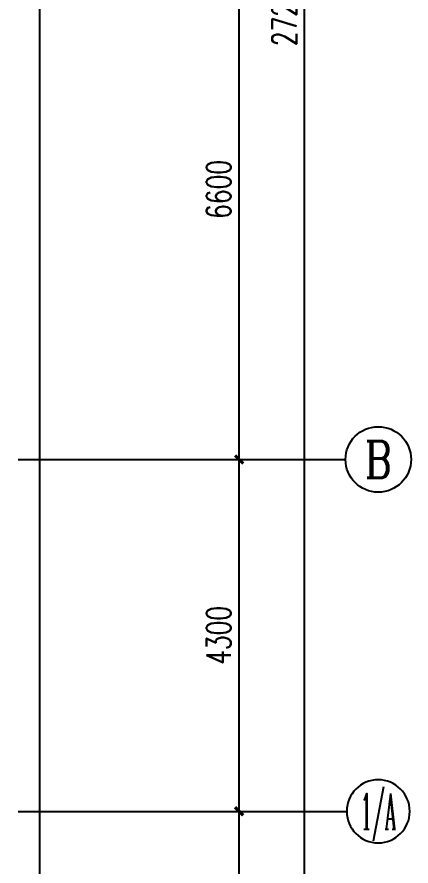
# Model space of a CAD drawing. Extents: x 343352 to 432452, y 769729 to 1078684.
# Drawn here: x 390088 to 394901, y 1047359 to 1057734 of the extents above; entities that cross this region are included whole.
import ezdxf
from ezdxf.enums import TextEntityAlignment as Align

# ---------------------------------------------------------------- set-up
doc = ezdxf.new("R2010")
doc.units = 0
doc.header["$LTSCALE"] = 1000
doc.header["$MEASUREMENT"] = 0
doc.layers.add('AXIS', color=3, linetype='Continuous')
doc.layers.add('AXIS_TEXT', color=7, linetype='Continuous')
doc.styles.add('_TCH_AXIS', font='COMPLEX', dxfattribs={"bigfont": 'GBCBIG'})
doc.styles.add('_TCH_DIM_T3', font='SIMPLEX', dxfattribs={"width": 0.705882, "bigfont": 'GBCBIG'})
doc.styles.add('COMPLEX', font='COMPLEX')
doc.dimstyles.new('_TCH_ARCH&&100', dxfattribs={"dimtxt": 297.5, "dimasz": 100, "dimexe": 250, "dimexo": 300, "dimgap": 100, "dimtad": 1, "dimdec": 0, "dimzin": 0, "dimdsep": 46, "dimtxsty": '_TCH_DIM_T3', "dimblk": 'ARCHTICK', "dimcen": 0.09, "dimclrt": 7, "dimazin": 2, "dimtfac": 1, "dimtdec": 0, "dimtix": 1, "dimtmove": 2, "dimatfit": 3, "dimfxl": 0, "dimtolj": 1, "dimtzin": 0, "dimarcsym": 0})

# ---------------------------------------------------------------- blocks, each defined once
blk = doc.blocks.new('_AXISO')
blk.add_circle((0, 0), 0.5)
at = {"layer": 'AXIS_TEXT', "style": 'COMPLEX', "width": 1.041667}
blk.add_attdef('A', text='', height=0.56, dxfattribs=at).set_placement((-0.25, -0.28), (0.25, -0.28), align=Align.FIT)
blk = doc.blocks.new('_ArchTick')
at = {"color": 0, "linetype": 'ByBlock', "const_width": 0.4}
blk.add_lwpolyline([(-0.5, -0.5), (0.5, 0.5)], dxfattribs=at)
blk = doc.blocks.new('*D50')
at = {"layer": 'AXIS', "color": 0, "lineweight": -2}
for p, q in [((390601, 1048027), (393051, 1048027)), ((392801, 1044327), (392801, 1048027)), ((390601, 1044327), (393051, 1044327))]:
    blk.add_line(p, q, dxfattribs=at)
at = {"layer": 'Defpoints', "color": 0}
for p in [(390301, 1048027), (392801, 1048027), (390301, 1044327)]:
    blk.add_point(p, dxfattribs=at)
at = {"layer": 'AXIS', "color": 0, "lineweight": -2, "xscale": 100, "yscale": 100, "zscale": 100}
for p, rotation in [((392801, 1048027), 90), ((392801, 1044327), 270)]:
    blk.add_blockref('_ArchTick', p, dxfattribs=dict(at, rotation=rotation))
at = {"layer": 'AXIS', "color": 7, "insert": (392552, 1046177), "char_height": 297.5, "attachment_point": 5, "rotation": 90, "style": '_TCH_DIM_T3'}
blk.add_mtext('\\A1;3700', dxfattribs=at)
blk = doc.blocks.new('*D51')
at = {"layer": 'AXIS', "color": 0, "lineweight": -2}
for p, q in [((390601, 1052327), (393051, 1052327)), ((392801, 1048027), (392801, 1052327)), ((390601, 1048027), (393051, 1048027))]:
    blk.add_line(p, q, dxfattribs=at)
at = {"layer": 'Defpoints', "color": 0}
for p in [(390301, 1052327), (392801, 1052327), (390301, 1048027)]:
    blk.add_point(p, dxfattribs=at)
at = {"layer": 'AXIS', "color": 0, "lineweight": -2, "xscale": 100, "yscale": 100, "zscale": 100}
for p, rotation in [((392801, 1052327), 90), ((392801, 1048027), 270)]:
    blk.add_blockref('_ArchTick', p, dxfattribs=dict(at, rotation=rotation))
at = {"layer": 'AXIS', "color": 7, "insert": (392552, 1050177), "char_height": 297.5, "attachment_point": 5, "rotation": 90, "style": '_TCH_DIM_T3'}
blk.add_mtext('\\A1;4300', dxfattribs=at)
blk = doc.blocks.new('*D52')
at = {"layer": 'AXIS', "color": 0, "lineweight": -2}
for p, q in [((390601, 1058927), (393051, 1058927)), ((392801, 1052327), (392801, 1058927)), ((390601, 1052327), (393051, 1052327))]:
    blk.add_line(p, q, dxfattribs=at)
at = {"layer": 'Defpoints', "color": 0}
for p in [(390301, 1058927), (392801, 1058927), (390301, 1052327)]:
    blk.add_point(p, dxfattribs=at)
at = {"layer": 'AXIS', "color": 0, "lineweight": -2, "xscale": 100, "yscale": 100, "zscale": 100}
for p, rotation in [((392801, 1058927), 90), ((392801, 1052327), 270)]:
    blk.add_blockref('_ArchTick', p, dxfattribs=dict(at, rotation=rotation))
at = {"layer": 'AXIS', "color": 7, "insert": (392552, 1055627), "char_height": 297.5, "attachment_point": 5, "rotation": 90, "style": '_TCH_DIM_T3'}
blk.add_mtext('\\A1;6600', dxfattribs=at)
blk = doc.blocks.new('*D56')
at = {"layer": 'AXIS', "color": 0, "lineweight": -2}
for p, q in [((390601, 1071447), (393851, 1071447)), ((393601, 1044207), (393601, 1071447)), ((390601, 1044207), (393851, 1044207))]:
    blk.add_line(p, q, dxfattribs=at)
at = {"layer": 'Defpoints', "color": 0}
for p in [(390301, 1071447), (393601, 1071447), (390301, 1044207)]:
    blk.add_point(p, dxfattribs=at)
at = {"layer": 'AXIS', "color": 0, "lineweight": -2, "xscale": 100, "yscale": 100, "zscale": 100}
for p, rotation in [((393601, 1071447), 90), ((393601, 1044207), 270)]:
    blk.add_blockref('_ArchTick', p, dxfattribs=dict(at, rotation=rotation))
at = {"layer": 'AXIS', "color": 7, "insert": (393352, 1057827), "char_height": 297.5, "attachment_point": 5, "rotation": 90, "style": '_TCH_DIM_T3'}
blk.add_mtext('\\A1;27240', dxfattribs=at)

msp = doc.modelspace()

# ---------------------------------------------------------------- linework, layer by layer
at = {"color": 2}
msp.add_lwpolyline([(354144.3, 1072347), (390364.3, 1072347), (390364.3, 1043307), (372744.3, 1043307)], dxfattribs=at)
at = {"layer": 'AXIS'}
for p, q in [((390100.6, 1052327), (394100.6, 1052327)), ((390100.6, 1048027), (394115.6, 1048027))]:
    msp.add_line(p, q, dxfattribs=at)

# ---------------------------------------------------------------- block references
ref = msp.add_blockref('_AXISO', (394500.6, 1052327), dxfattribs=dict(at, xscale=800, yscale=800, zscale=800))
ref.add_attrib('A', 'B', dxfattribs={"layer": 'AXIS_TEXT', "height": 448.3, "style": '_TCH_AXIS', "width": 0.924665}).set_placement((394332.8, 1052102.8), (394668.4, 1052102.8), align=Align.FIT)
ref = msp.add_blockref('_AXISO', (394500.6, 1048027), dxfattribs=dict(at, xscale=-770.0000000000001, yscale=770.0000000000001, zscale=770.0000000000001))
ref.add_attrib('A', '1/A', dxfattribs={"layer": 'AXIS_TEXT', "height": 435.58, "style": '_TCH_AXIS', "width": 0.381818}).set_placement((394282.8, 1047809.2), (394718.4, 1047809.2), align=Align.FIT)

# ---------------------------------------------------------------- dimensions: what is measured, and where the dimension line sits
for p1, p2, distance, picture, middle in [((390300.6, 1044207), (390300.6, 1071447), -3300, '*D56', (393351.8, 1057827)), ((390300.6, 1052327), (390300.6, 1058927), -2500, '*D52', (392551.8, 1055627)), ((390300.6, 1048027), (390300.6, 1052327), -2500, '*D51', (392551.8, 1050177)), ((390300.6, 1044327), (390300.6, 1048027), -2500, '*D50', (392551.8, 1046177))]:
    dim = msp.add_aligned_dim(p1=p1, p2=p2, distance=distance, dimstyle='_TCH_ARCH&&100', dxfattribs=at)
    dim.commit()
    dim.dimension.update_dxf_attribs({"geometry": picture, "text_midpoint": middle})

doc.saveas('drawing.dxf')
